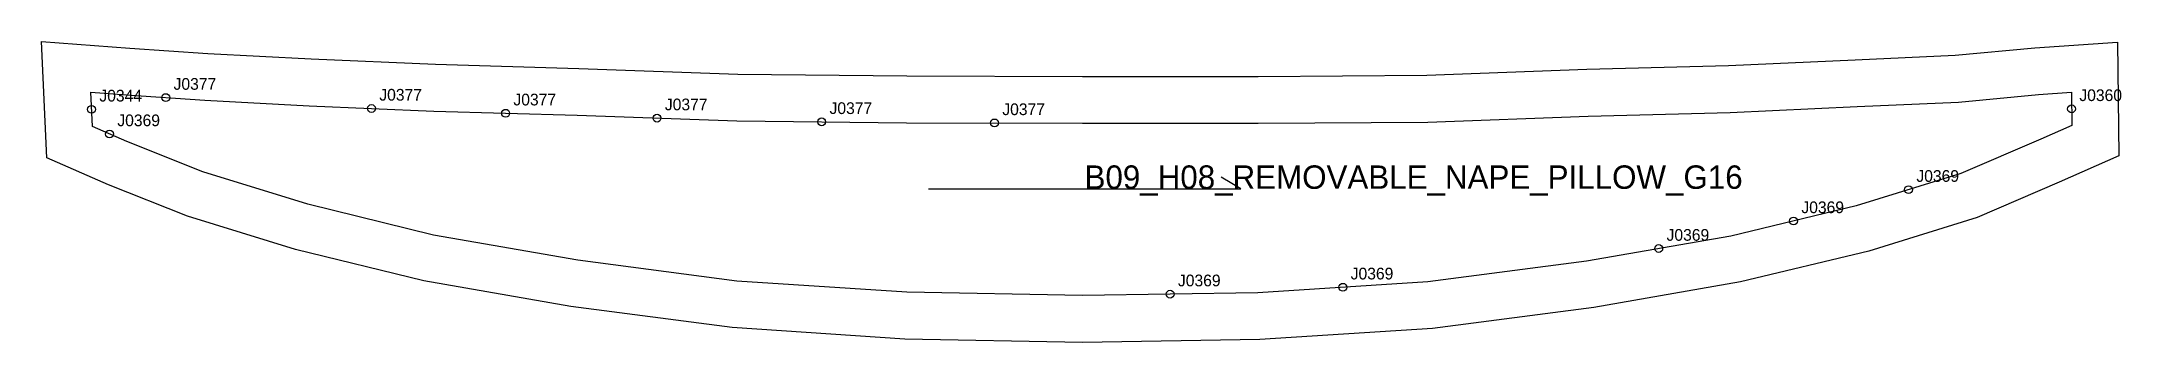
# Model space of a CAD drawing. Header units: millimetres. Extents: x -13 to 520, y -64 to 13.
import ezdxf

# ---------------------------------------------------------------- set-up
doc = ezdxf.new("R2010")
doc.units = ezdxf.units.MM
for name, color, linetype in [('CUT', 1, 'Continuous'), ('GRAIN', 3, 'Continuous'), ('LABEL', 7, 'Continuous'), ('NOTCH', 2, 'Continuous'), ('SEW', 5, 'Continuous')]:
    doc.layers.add(name, color=color, linetype=linetype)

msp = doc.modelspace()

# ---------------------------------------------------------------- linework, layer by layer
at = {"layer": 'CUT'}
msp.add_lwpolyline([(-12.6, 12.96), (10.03, 11.3), (29.97, 9.9), (56.49, 8.52), (88.34, 7.14), (125, 6.07), (165.77, 4.64), (209.06, 4.19), (254.05, 4.06), (299.03, 4.06), (342.26, 4.34), (383.22, 5.89), (419.56, 6.83), (451.97, 8.33), (477.59, 9.46), (497.98, 11.39), (519.2, 12.84), (519.54, -16.34), (504.27, -23.04), (483.2, -32.09), (455.44, -40.69), (422.56, -48.61), (384.99, -55.11), (343.67, -60.5), (299.45, -63.35), (254, -64.08), (208.54, -63.23), (164.32, -60.3), (122.94, -54.87), (85.3, -48.34), (52.4, -40.26), (24.74, -31.75), (4.57, -23.71), (-11.25, -16.77), (-12.6, 12.96)], close=True, dxfattribs=at)
at = {"layer": 'GRAIN'}
for p, q in [((214.57, -24.75), (294.57, -24.75)), ((294.57, -24.75), (289.57, -21.75))]:
    msp.add_line(p, q, dxfattribs=at)
at = {"layer": 'NOTCH'}
for centre in [(0.2, -4.39), (19.21, -1.38), (71.91, -4.16), (106.26, -5.39), (507.4, -4.27), (4.8, -10.71), (145.06, -6.64), (187.24, -7.59), (231.5, -7.87), (465.65, -24.96), (436.19, -32.98), (401.66, -40.05), (276.49, -51.72), (320.74, -49.96)]:
    msp.add_circle(centre, 1, dxfattribs=at)
at = {"layer": 'SEW'}
msp.add_lwpolyline([(0, 0), (9.17, -0.67), (29.24, -2.08), (55.92, -3.47), (87.91, -4.86), (124.61, -5.92), (165.5, -7.36), (208.98, -7.81), (254.03, -7.94), (299.06, -7.94), (342.52, -7.66), (383.6, -6.11), (419.99, -5.16), (452.51, -3.66), (478.42, -2.52), (498.96, -0.57), (507.35, 0), (507.45, -8.54), (499.49, -12.03), (479.05, -20.81), (452.25, -29.11), (420.12, -36.86), (383.19, -43.24), (342.5, -48.56), (298.97, -51.36), (254.01, -52.08), (209.05, -51.24), (165.5, -48.36), (124.75, -43.01), (87.76, -36.58), (55.6, -28.69), (28.73, -20.42), (9.21, -12.64), (0.4, -8.78)], close=True, dxfattribs=at)

# ---------------------------------------------------------------- texts
at = {"layer": 'LABEL'}
for s, height, p in [('J0344', 3, (2.2, -2.39)), ('J0377', 3, (21.21, 0.62)), ('J0377', 3, (73.91, -2.16)), ('J0360', 3, (509.4, -2.27)), ('J0377', 3, (108.26, -3.39)), ('J0377', 3, (147.06, -4.64)), ('J0377', 3, (189.24, -5.59)), ('J0377', 3, (233.5, -5.87)), ('J0369', 3, (6.8, -8.71)), ('B09_H08_REMOVABLE_NAPE_PILLOW_G16', 6, (254.57, -24.75)), ('J0369', 3, (467.65, -22.96)), ('J0369', 3, (438.19, -30.98)), ('J0369', 3, (403.66, -38.05)), ('J0369', 3, (278.49, -49.72)), ('J0369', 3, (322.74, -47.96))]:
    msp.add_text(s, height=height, dxfattribs=at).set_placement(p)

doc.saveas('drawing.dxf')
